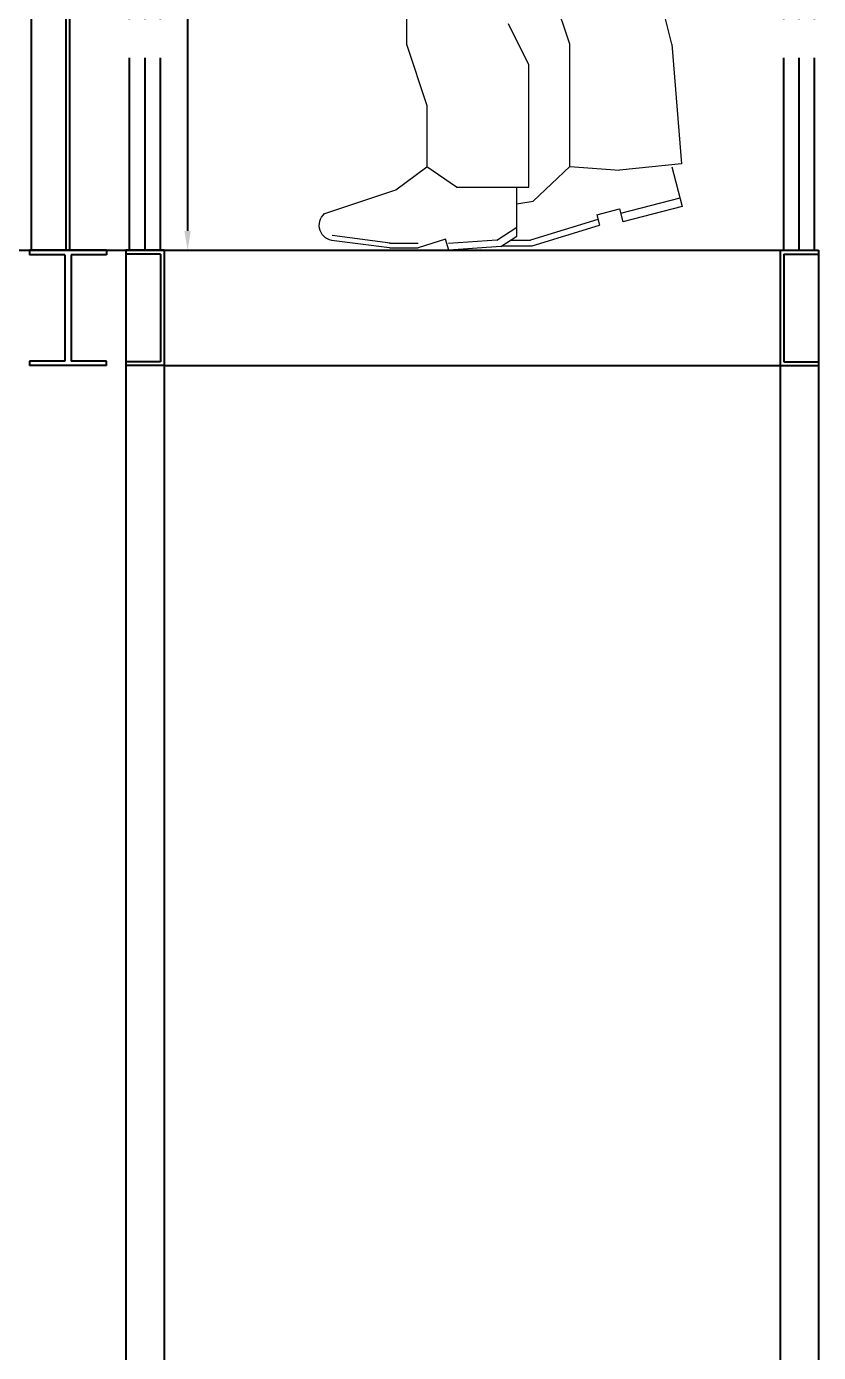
# Model space of a CAD drawing. Extents: x -24065 to -11187, y -102841 to -92978.
# Drawn here: x -20691 to -19662, y -96837 to -95114 of the extents above; entities that cross this region are included whole.
import ezdxf

# ---------------------------------------------------------------- set-up
doc = ezdxf.new("R2010")
doc.units = 0
doc.header["$LTSCALE"] = 200
doc.header["$MEASUREMENT"] = 0
doc.header["$PDMODE"] = 35
doc.header["$PDSIZE"] = 5
doc.linetypes.add('CENTER', pattern=[2, 1.25, -0.25, 0.25, -0.25])
doc.layers.add('DESENHO_FANTASMA BÁSICA_01', color=8, linetype='Continuous', lineweight=0)
for name, color, linetype in [('DIM', 1, 'Continuous'), ('M3', 3, 'Continuous'), ('M4', 4, 'Continuous'), ('MC1', 8, 'CENTER')]:
    doc.layers.add(name, color=color, linetype=linetype)
doc.styles.add('ROMANS', font='romans.shx')
doc.dimstyles.new('CEMI-1-10', dxfattribs={"dimscale": 10, "dimtxt": 2.5, "dimasz": 2.5, "dimexe": 1, "dimexo": 1, "dimtad": 1, "dimdec": 0, "dimtxsty": 'ROMANS', "dimcen": 0, "dimclrd": 1, "dimclre": 1, "dimclrt": 3, "dimadec": 0, "dimazin": 2, "dimtfac": 1, "dimtdec": 0, "dimtmove": 0, "dimatfit": 3, "dimfxl": 1.25, "dimlwd": -1, "dimlwe": -1, "dimarcsym": 1})

# ---------------------------------------------------------------- blocks, each defined once
blk = doc.blocks.new('i100x150')
at = {"layer": 'M3'}
for p, q in [((11792.8, -21520.1), (11892.8, -21520.1)), ((11792.8, -21520.1), (11792.8, -21526.1)), ((11792.8, -21526.1), (11838.8, -21526.1)), ((11838.8, -21526.1), (11838.8, -21664.1)), ((11846.8, -21526.1), (11892.8, -21526.1)), ((11846.8, -21526.1), (11846.8, -21664.1)), ((11892.8, -21520.1), (11892.8, -21526.1)), ((11792.8, -21664.1), (11838.8, -21664.1)), ((11792.8, -21670.1), (11792.8, -21664.1)), ((11846.8, -21664.1), (11892.8, -21664.1)), ((11892.8, -21664.1), (11892.8, -21670.1)), ((11792.8, -21670.1), (11892.8, -21670.1))]:
    blk.add_line(p, q, dxfattribs=at)
blk = doc.blocks.new('MEM1')
at = {"layer": 'DESENHO_FANTASMA BÁSICA_01'}
for p, q in [((-329.7, 264.5), (-303.2, 370.6)), ((-197.1, 264.5), (-170.6, 344)), ((15, 317.5), (15, 264.5)), ((-144.1, 238), (-117.6, 291)), ((-329.7, 264.5), (-342.5, 109.4)), ((-197.1, 105.8), (-197.1, 264.5)), ((15, 264.5), (-11.5, 184.9)), ((-144.1, 184.9), (-144.1, 238)), ((-144.1, 131.9), (-144.1, 184.9)), ((-11.5, 184.9), (-11.5, 105.4)), ((-144.1, 78.8), (-144.1, 131.9)), ((-329.7, 105.4), (-343, 54)), ((-342.5, 109.4), (-261.9, 101)), ((-197.1, 105.8), (-261.9, 101)), ((-149.5, 60.8), (-197.1, 105.8)), ((-50.1, 78.8), (-11.5, 105.4)), ((28.8, 75.7), (-11.5, 105.4)), ((-50.1, 78.8), (-144.1, 78.8)), ((-128.3, 15.2), (-128.3, 78.8)), ((121.3, 44.7), (28.8, 75.7)), ((-343, 54), (-266, 34.1)), ((-340.3, 64.7), (-263.2, 44.7)), ((-128.3, 57.1), (-149.5, 60.8)), ((-261.7, 50.7), (-266, 34.1)), ((-232.2, 43.1), (-261.7, 50.7)), ((-232.2, 43.1), (-235.8, 29.4)), ((-233.5, 36.9), (-146, 10)), ((-148.3, 2.6), (-235.8, 29.4)), ((-102.2, 9.9), (-128.3, 27)), ((-108.9, 2.6), (-148.3, 2.6)), ((-120.4, 10), (-146, 10)), ((-107.5, 1.7), (-128.3, 15.2)), ((-107.5, 1.7), (-40.2, -2.8)), ((-102.2, 9.9), (-39.6, 5.7)), ((-40.2, -2.8), (-35.7, 11.3)), ((-35.7, 11.3), (0, 0)), ((0, 5.8), (37.1, 5.8)), ((37.1, 0), (0, 0)), ((36.2, 6.4), (111.6, 16.2)), ((37.1, 0), (112.4, 9.8))]:
    blk.add_line(p, q, dxfattribs=at)
blk.add_arc((108.2, 29.4), 20.1, 272.6733, 49.3037, dxfattribs=at)
blk = doc.blocks.new('u6')
at = {"layer": 'M4'}
for p, q in [((-1668.5, -18441.7), (-1668.5, -18591.7)), ((-1668.5, -18441.7), (-1618.5, -18441.7)), ((-1618.5, -18441.7), (-1618.5, -18446.7)), ((-1663.5, -18446.7), (-1663.5, -18586.7)), ((-1663.5, -18446.7), (-1618.5, -18446.7)), ((-1668.5, -18591.7), (-1618.5, -18591.7)), ((-1663.5, -18586.7), (-1618.5, -18586.7)), ((-1618.5, -18586.7), (-1618.5, -18591.7))]:
    blk.add_line(p, q, dxfattribs=at)
blk = doc.blocks.new('*D55')
at = {"layer": 'Defpoints', "color": 0, "transparency": 16777216}
for p in [(-21182.1, -94530), (-20871.5, -95405), (-20481.4, -95405)]:
    blk.add_point(p, dxfattribs=at)
at = {"layer": 'DIM', "color": 1, "transparency": 16777216}
for p, q in [((-21172.1, -94530), (-20471.4, -94530)), ((-20481.4, -94555), (-20481.4, -95380)), ((-20861.5, -95405), (-20471.4, -95405))]:
    blk.add_line(p, q, dxfattribs=at)
for points in [[(-20485.6, -94555), (-20477.3, -94555), (-20481.4, -94530)], [(-20485.6, -95380), (-20477.3, -95380), (-20481.4, -95405)]]:
    blk.add_solid(points, dxfattribs=at)
at = {"layer": 'DIM', "color": 3, "transparency": 16777216, "insert": (-20500.2, -94967.5), "char_height": 25, "attachment_point": 5, "rotation": 90, "style": 'ROMANS'}
blk.add_mtext('875', dxfattribs=at)

msp = doc.modelspace()

# ---------------------------------------------------------------- linework, layer by layer
at = {"layer": 'M4'}
for p, q in [((-20684.2, -95405), (-20684.2, -94789.9)), ((-20639.2, -95405), (-20639.2, -94794.9)), ((-20634.2, -95405), (-20634.2, -94794.9)), ((-21821.7, -95405), (-19661.7, -95405)), ((-20561.7, -95405), (-20561.7, -97035)), ((-20511.7, -95405), (-20511.7, -97035)), ((-19711.7, -95405), (-19711.7, -97035)), ((-19661.7, -95405), (-19661.7, -97035)), ((-20511.7, -95555), (-19706.7, -95555))]:
    msp.add_line(p, q, dxfattribs=at)
at = {"layer": 'MC1'}
for p, q in [((-20556.7, -95405), (-20556.7, -94290)), ((-20536.7, -95405), (-20536.7, -94290)), ((-20516.7, -95405), (-20516.7, -94290)), ((-19706.7, -95405), (-19706.7, -94290)), ((-19686.7, -95405), (-19686.7, -94290)), ((-19666.7, -95405), (-19666.7, -94290))]:
    msp.add_line(p, q, dxfattribs=at)

# ---------------------------------------------------------------- block references
at = {"layer": 'DESENHO_FANTASMA BÁSICA_01', "xscale": -1}
msp.add_blockref('MEM1', (-20182, -95402.1), dxfattribs=at)
at = {"layer": 'DIM', "xscale": -1}
msp.add_blockref('i100x150', (-8794, -73884.9), dxfattribs=at)
at = {"layer": 'M4', "xscale": -1}
msp.add_blockref('u6', (-22180.3, -76963.3), dxfattribs=at)
at = {"layer": 'M4'}
msp.add_blockref('u6', (-18043.2, -76963.3), dxfattribs=at)

# ---------------------------------------------------------------- dimensions: what is measured, and where the dimension line sits
at = {"layer": 'DIM'}
dim = msp.add_linear_dim(base=(-20481.4, -95405), p1=(-21182.1, -94530), p2=(-20871.5, -95405), angle=90, dimstyle='CEMI-1-10', dxfattribs=at)
dim.commit()
dim.dimension.update_dxf_attribs({"geometry": '*D55', "text_midpoint": (-20500.2, -94967.5)})

doc.saveas('drawing.dxf')
